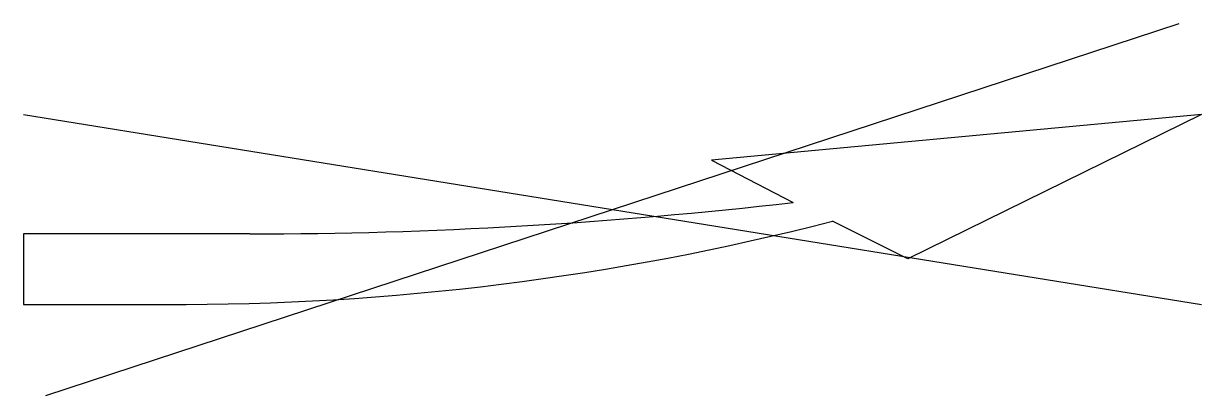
# Model space of a CAD drawing. Header units: metres. Extents: x 0 to 7.5, y -0.8 to 1.56.
import ezdxf

# ---------------------------------------------------------------- set-up
doc = ezdxf.new("R2010")
doc.units = ezdxf.units.M
doc.header["$LTSCALE"] = 0.2

msp = doc.modelspace()

# ---------------------------------------------------------------- linework, layer by layer
for p, q in [((0.1408, -0.8042), (7.3592, 1.5642)), ((0, 0.985), (7.5, -0.225)), ((7.5, 0.985), (4.38, 0.695)), ((7.5, 0.985), (5.63, 0.065)), ((4.38, 0.695), (4.9, 0.425)), ((5.63, 0.065), (5.15, 0.305)), ((0, 0.225), (0, -0.225)), ((1.44, 0.225), (0, 0.225)), ((0, -0.225), (0.9, -0.225))]:
    msp.add_line(p, q)
for centre, radius, start, end in [((1.4399, 30.255), 30.03, 270.00011, 276.61632), ((0.9593, 16.6049), 16.83, 269.79826, 284.41859)]:
    msp.add_arc(centre, radius, start, end)

doc.saveas('drawing.dxf')
